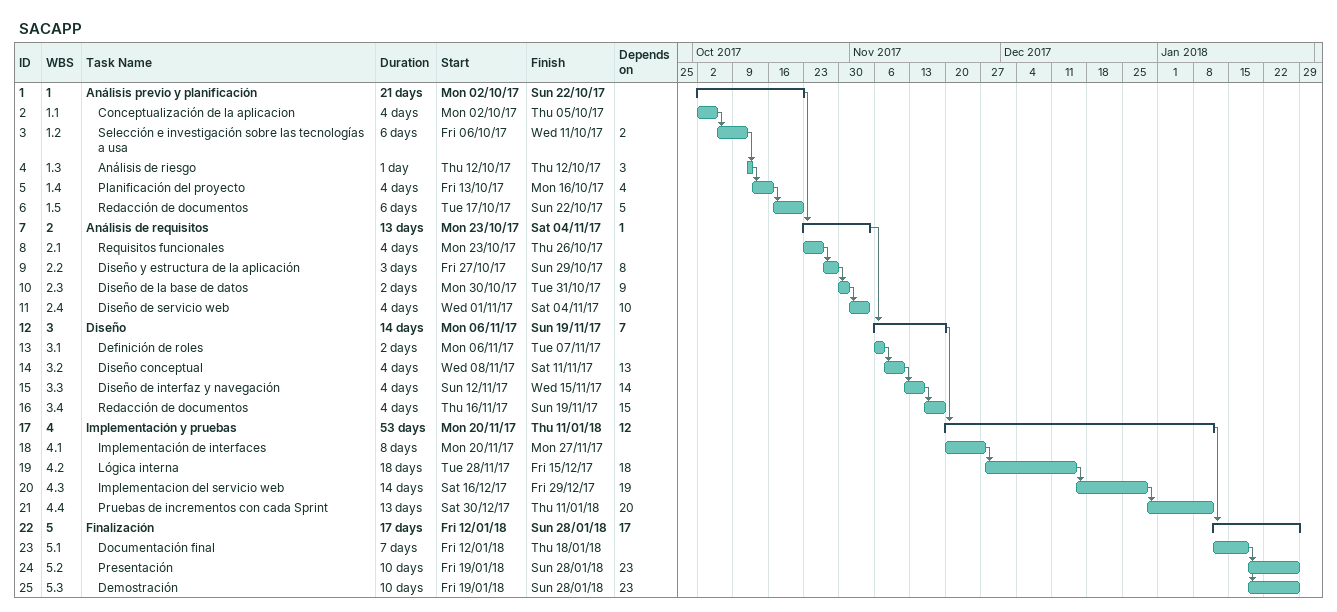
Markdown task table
SACAPP

| ID | WBS | Task | Duration | Start | Finish | Predecessors |
|---|---|---|---|---|---|---|
| 1 | 1 | **Análisis previo y planificación** | 21d | 2017-10-02 | 2017-10-22 |  |
| 2 | 1.1 | Conceptualización de la aplicacion | 4d | 2017-10-02 | 2017-10-05 |  |
| 3 | 1.2 | Selección e investigación sobre las tecnologías a usa | 6d | 2017-10-06 | 2017-10-11 | 2 |
| 4 | 1.3 | Análisis de riesgo | 1d | 2017-10-12 | 2017-10-12 | 3 |
| 5 | 1.4 | Planificación del proyecto | 4d | 2017-10-13 | 2017-10-16 | 4 |
| 6 | 1.5 | Redacción de documentos | 6d | 2017-10-17 | 2017-10-22 | 5 |
| 7 | 2 | **Análisis de requisitos** | 13d | 2017-10-23 | 2017-11-04 | 1 |
| 8 | 2.1 | Requisitos funcionales | 4d | 2017-10-23 | 2017-10-26 |  |
| 9 | 2.2 | Diseño y estructura de la aplicación | 3d | 2017-10-27 | 2017-10-29 | 8 |
| 10 | 2.3 | Diseño de la base de datos | 2d | 2017-10-30 | 2017-10-31 | 9 |
| 11 | 2.4 | Diseño de servicio web | 4d | 2017-11-01 | 2017-11-04 | 10 |
| 12 | 3 | **Diseño** | 14d | 2017-11-06 | 2017-11-19 | 7 |
| 13 | 3.1 | Definición de roles | 2d | 2017-11-06 | 2017-11-07 |  |
| 14 | 3.2 | Diseño conceptual | 4d | 2017-11-08 | 2017-11-11 | 13 |
| 15 | 3.3 | Diseño de interfaz y navegación | 4d | 2017-11-12 | 2017-11-15 | 14 |
| 16 | 3.4 | Redacción de documentos | 4d | 2017-11-16 | 2017-11-19 | 15 |
| 17 | 4 | **Implementación y pruebas** | 53d | 2017-11-20 | 2018-01-11 | 12 |
| 18 | 4.1 | Implementación de interfaces | 8d | 2017-11-20 | 2017-11-27 |  |
| 19 | 4.2 | Lógica interna | 18d | 2017-11-28 | 2017-12-15 | 18 |
| 20 | 4.3 | Implementacion del servicio web | 14d | 2017-12-16 | 2017-12-29 | 19 |
| 21 | 4.4 | Pruebas de incrementos con cada Sprint | 13d | 2017-12-30 | 2018-01-11 | 20 |
| 22 | 5 | **Finalización** | 17d | 2018-01-12 | 2018-01-28 | 17 |
| 23 | 5.1 | Documentación final | 7d | 2018-01-12 | 2018-01-18 |  |
| 24 | 5.2 | Presentación | 10d | 2018-01-19 | 2018-01-28 | 23 |
| 25 | 5.3 | Demostración | 10d | 2018-01-19 | 2018-01-28 | 23 |
